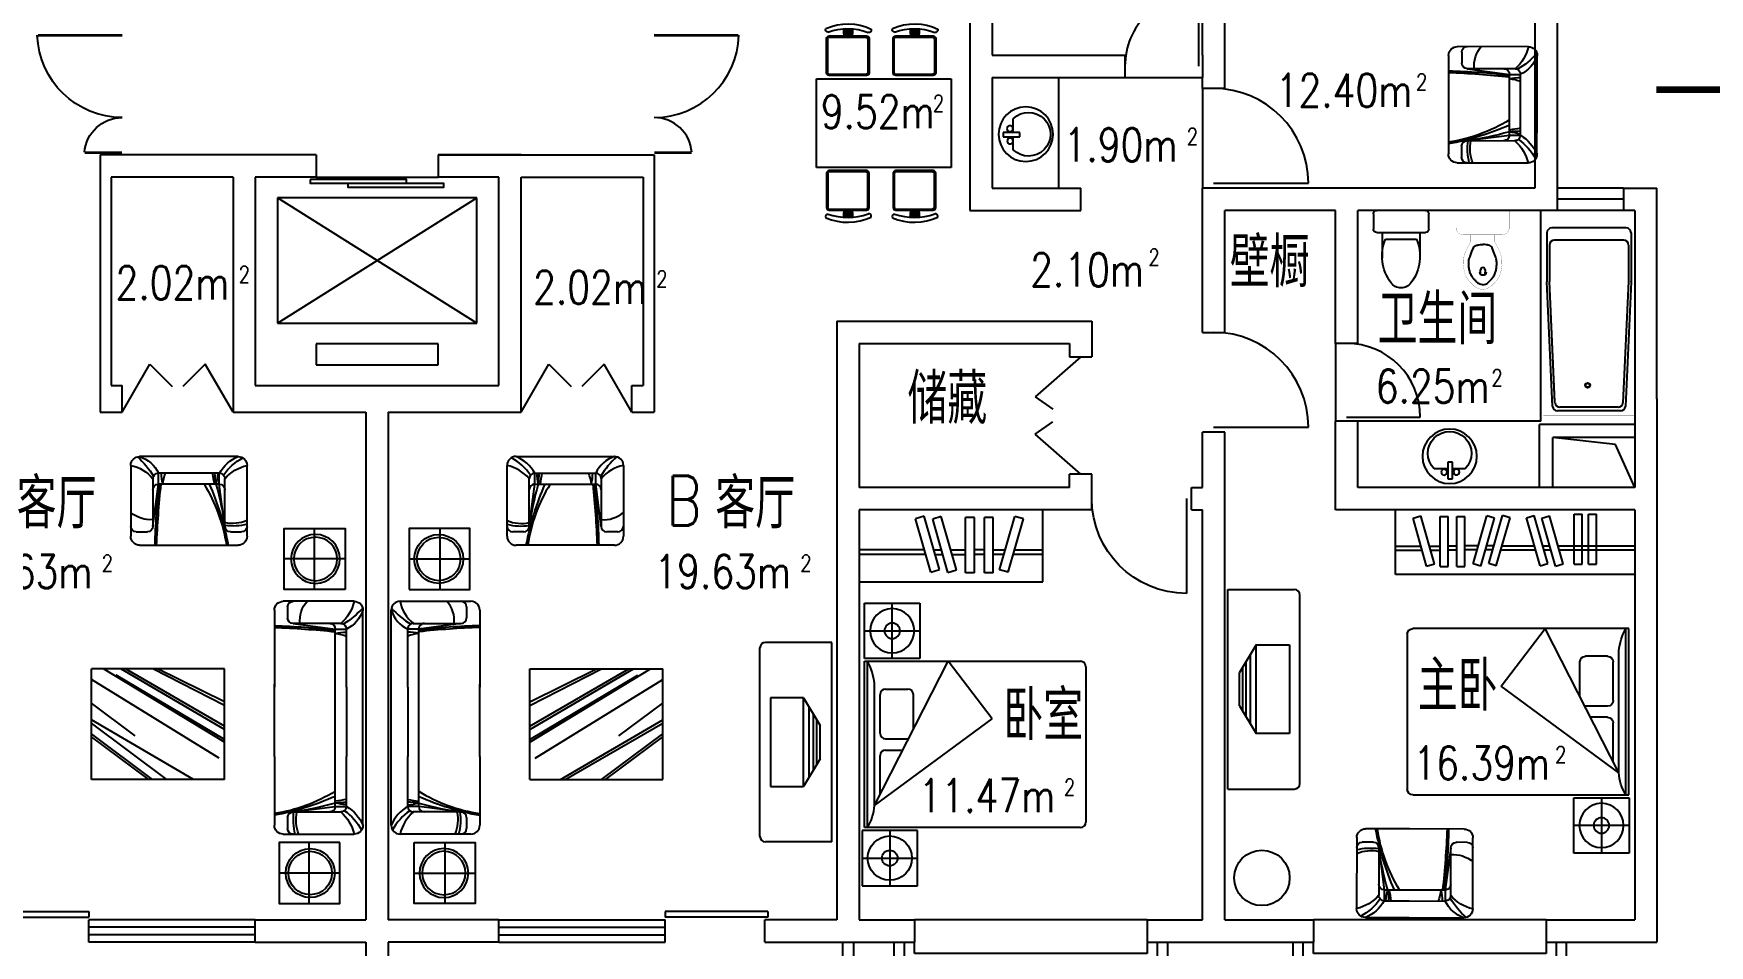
# Model space of a CAD drawing. Header units: millimetres. Extents: x 1816 to 46089, y 521 to 27158.
# Drawn here: x 14612 to 29738, y 10555 to 18780 of the extents above; entities that cross this region are included whole.
import ezdxf
from ezdxf.enums import TextEntityAlignment as Align

# ---------------------------------------------------------------- set-up
doc = ezdxf.new("R2010")
doc.units = ezdxf.units.MM
for name, color, linetype in [('--FUR', 4, 'Continuous'), ('MPFIXTURE', 11, 'Continuous'), ('PUB_TEXT', 7, 'Continuous'), ('STAIR', 2, 'Continuous'), ('TEXT', 2, 'Continuous'), ('TOILET', 4, 'Continuous'), ('WALL', 255, 'Continuous'), ('WIN', 4, 'Continuous'), ('WINDOW', 2, 'Continuous'), ('WINDOW_TEXT', 7, 'Continuous'), ('看线', 4, 'Continuous')]:
    doc.layers.add(name, color=color, linetype=linetype)
doc.styles.add('_HZTXT', font='txt.shx', dxfattribs={"bigfont": 'HZTXT.shx'})
doc.styles.add('DIM_FONT', font='SIMPLEX.shx', dxfattribs={"width": 0.8})
doc.styles.add('SIMPLEX', font='SIMPLEX.SHX')
doc.styles.get("Standard").update_dxf_attribs({"font": 'arial.ttf'})

# ---------------------------------------------------------------- blocks, each defined once
blk = doc.blocks.new('SOFA3')
for p, q in [((-852, -1190), (-358, -1190)), ((-358, -1190), (-343, -1190)), ((-343, -1190), (37, -1190)), ((-932, -1910), (-932, -1270)), ((-882, -1310), (-782, -1310)), ((-732, -1790), (-732, -1360)), ((-732, -1360), (-682, -1740)), ((-83, -1360), (-133, -1740)), ((-83, -1360), (-83, -1790)), ((-33, -1310), (67, -1310)), ((117, -1270), (117, -1910)), ((-358, -1740), (-682, -1740)), ((-682, -1740), (-682, -1840)), ((-343, -1740), (-358, -1740)), ((-133, -1740), (-343, -1740)), ((-133, -1740), (-133, -1840)), ((-358, -1840), (-682, -1840)), ((-343, -1840), (-358, -1840)), ((-133, -1840), (-343, -1840)), ((-358, -1990), (-852, -1990)), ((-343, -1990), (-358, -1990)), ((37, -1990), (-343, -1990))]:
    blk.add_line(p, q)
for centre, radius, start, end in [((-852, -1270), 80, 90, 180), ((4347, -1100), 5060, 181.0239, 187.2708), ((7664, -858), 8369, 182.2715, 186.0474), ((-1519, -971), 1466, 328.3611, 351.4059), ((-2590, -705), 2583, 336.369, 349.1707), ((37, -1270), 80, 0, 90), ((-882, -1360), 50, 90, 180), ((-782, -1360), 50, 0, 90), ((-2937, -950), 2884, 344.097, 352.1006), ((-33, -1360), 50, 90, 180), ((67, -1360), 50, 0, 90), ((-756, -1691), 271, 84.8926, 130.4351), ((-10, -1874), 511, 75.5358, 98.1503), ((-13, -1723), 337, 67.3327, 102.0398), ((-1004, -1564), 353, 281.6872, 320.2403), ((-1359, -1438), 734, 311.5392, 329.3518), ((-682, -1690), 50, 180, 270), ((-682, -1790), 50, 180, 270), ((-207, -1841), 448, 166.9893, 179.8812), ((-221, -1689), 426, 186.9031, 200.7977), ((-12019, 131), 11986, 350.5363, 351.0206), ((2504, -1941), 2678, 175.7021, 177.8453), ((-891, -1914), 748, 5.6708, 13.4443), ((-133, -1690), 50, 270, 0), ((-133, -1790), 50, 270, 0), ((200, -1545), 374, 220.865, 257.2075), ((-852, -1910), 80, 180, 270), ((-942, -1717), 287, 288.1483, 334.699), ((175, -1663), 355, 209.9501, 247.2025), ((324, -1528), 512, 215.1198, 241.4668), ((37, -1910), 80, 270, 0)]:
    blk.add_arc(centre, radius, start, end)
blk = doc.blocks.new('M_A17ORW')
for points in [[(-0.481, -0.001, 0.02, 0.02, 0), (-0.481, -0.308, 0.02, 0.02, 0)], [(0.481, 0.001, 0.02, 0.02, 0), (0.481, -0.691, 0.02, 0.02, 0)]]:
    blk.add_lwpolyline(points, format="xyseb")
for centre, radius, start, end in [((-0.501, -0.003), 0.307, 274.2492, 0.2101), ((0.505, 0.002), 0.699, 180.2762, 268.0603)]:
    blk.add_arc(centre, radius, start, end)
blk = doc.blocks.new('M_A4TRU')
for p, q in [((-0.5, 0), (-0.25, -0.433)), ((0.5, 0), (0.25, -0.433)), ((-0.25, -0.433), (-0.048, -0.231)), ((0.25, -0.433), (0.048, -0.231))]:
    blk.add_line(p, q)
blk = doc.blocks.new('M_E33IEP')
for p, q in [((44, -21), (44, 20)), ((44, 20), (194, 20)), ((135, 135), (135, 20)), ((194, 20), (194, -21)), ((194, -21), (44, -21)), ((135, -21), (135, -144))]:
    blk.add_line(p, q)
for centre, radius in [((248, -5), 246), ((106, 56), 26.7), ((105, -55), 26.7)]:
    blk.add_circle(centre, radius)
blk.add_arc((274, -5), 197, 225.2527, 134.7473)
at = {"style": 'DIM_FONT', "width": 0.8, "flags": 9}
for tag in ['XSIZE', 'YSIZE']:
    blk.add_attdef(tag, (0, 0), '', height=0.5, dxfattribs=at)
at = {"width": 0.8, "flags": 9}
for tag in ['XSIZE', 'YSIZE']:
    blk.add_attdef(tag, (2, -251), '', height=150, dxfattribs=at)
blk = doc.blocks.new('M_B4ONN')
for p, q in [((-0.5869, 1.3817), (0.5869, 1.3817)), ((-0.5869, 0.5), (-0.5869, 1.3817)), ((0.5869, 1.3817), (0.5869, 0.5)), ((-0.5435, 1.2006), (0.5435, 1.2006)), ((-0.5435, 0.5), (-0.5435, 1.2006)), ((0.5435, 1.2006), (0.5435, 0.5)), ((-0.5, 1.0195), (0.5, 1.0195)), ((-0.5, 0.5), (-0.5, 1.0195)), ((0.5, 1.0195), (0.5, 0.5)), ((-0.5, -0.5), (0.5, -0.5))]:
    blk.add_line(p, q)
blk = doc.blocks.new('SOF-4')
for p, q in [((-297, -76), (-297, -626)), ((-575, -356), (-25, -356))]:
    blk.add_line(p, q)
blk.add_lwpolyline([(-575, -631), (-25, -631), (-25, -81), (-575, -81)], close=True)
for radius in [221, 196]:
    blk.add_circle((-307, -356), radius)
blk = doc.blocks.new('SOFA2')
for p, q in [((564, -83), (1204, -83)), ((604, -233), (604, -133)), ((484, -782), (484, -163)), ((654, -283), (1084, -283)), ((654, -283), (1034, -333)), ((1284, -163), (1284, -782)), ((1034, -333), (1134, -333)), ((1034, -333), (1034, -782)), ((1134, -333), (1134, -782)), ((484, -782), (484, -1437)), ((1034, -782), (1034, -1410)), ((1134, -1410), (1134, -782)), ((1284, -782), (1284, -1410)), ((484, -2103), (484, -1410)), ((1034, -1410), (1034, -1933)), ((1134, -1410), (1134, -1933)), ((1284, -1410), (1284, -2103)), ((654, -1983), (1034, -1933)), ((1034, -1933), (1134, -1933)), ((604, -2133), (604, -2033)), ((1084, -1983), (654, -1983)), ((1204, -2183), (564, -2183))]:
    blk.add_line(p, q)
for centre, radius, start, end in [((564, -163), 80, 90, 180), ((654, -133), 50, 90, 180), ((1167, -210), 511, 165.5358, 188.1503), ((1017, -212), 337, 157.3327, 192.0398), ((839, 0), 374, 310.865, 347.2075), ((822, 124), 512, 305.1198, 331.4668), ((1204, -163), 80, 0, 90), ((-1, -2790), 2583, 66.369, 79.1707), ((265, -1718), 1466, 58.3611, 81.4059), ((654, -233), 50, 180, 270), ((244, -3137), 2884, 74.097, 82.1006), ((984, -333), 50, 0, 90), ((1084, -333), 50, 0, 90), ((957, -25), 355, 299.9501, 337.2025), ((1208, -1091), 748, 95.6708, 103.4443), ((1235, 2305), 2678, 265.7021, 267.8453), ((-837, -12219), 11986, 80.5363, 81.0206), ((152, 6414), 8369, 272.2715, 276.0474), ((394, 3097), 5060, 271.0239, 277.2708), ((984, -1933), 50, 270, 0), ((983, -1471), 426, 276.9031, 290.7977), ((1135, -1457), 448, 256.9893, 269.8812), ((1084, -1933), 50, 270, 0), ((1011, -2192), 287, 18.1483, 64.699), ((564, -2103), 80, 180, 270), ((654, -2033), 50, 90, 180), ((985, -2007), 271, 174.8926, 220.4351), ((858, -2254), 353, 11.6872, 50.2403), ((732, -2609), 734, 41.5392, 59.3518), ((1204, -2103), 80, 270, 0), ((654, -2133), 50, 180, 270)]:
    blk.add_arc(centre, radius, start, end)
blk = doc.blocks.new('BED1')
at = {"linetype": 'Continuous'}
for p, q in [((-2023, -63), (-73, -63)), ((-1995, -1563), (-1995, -63)), ((-23, -113), (-23, -1513)), ((-1831, -313), (-1631, -313)), ((-1831, -763), (-1624, -763)), ((-1831, -863), (-1675, -863)), ((-73, -1563), (-2023, -1563))]:
    blk.add_line(p, q, dxfattribs=at)
for p, q in [((-2023, -1563), (-2023, -63)), ((-1931, -1363), (-1266, -63)), ((-871, -583), (-1266, -63)), ((-1931, -1363), (-1931, -263)), ((-1881, -713), (-1881, -363)), ((-1581, -679), (-1581, -363)), ((-1931, -1363), (-871, -583)), ((-1881, -1266), (-1881, -913))]:
    blk.add_line(p, q)
for centre, radius, start, end in [((-2502, -336), 576, 7.2531, 28.2773), ((-1831, -363), 50, 90, 180), ((-1631, -363), 50, 0, 90), ((-1831, -713), 50, 180, 270), ((-1831, -913), 50, 90, 180), ((-2397, -1324), 468, 329.2604, 355.2092)]:
    blk.add_arc(centre, radius, start, end)
for centre, start, end in [((-73, -113), 0, 90), ((-73, -1513), 270, 0)]:
    blk.add_arc(centre, 50, start, end, dxfattribs=at)
blk = doc.blocks.new('BADBOX')
for p, q in [((504, 502), (4, 502)), ((4, 502), (4, 2)), ((254, 502), (254, 2)), ((504, 2), (504, 502)), ((4, 252), (504, 252)), ((4, 2), (504, 2))]:
    blk.add_line(p, q)
for radius in [200, 70]:
    blk.add_circle((254, 252), radius)
blk = doc.blocks.new('TAIDENG')
at = {"xscale": -1, "rotation": 180}
blk.add_blockref('BADBOX', (-563, -93), dxfattribs=at)
blk = doc.blocks.new('ZW')
at = {"layer": '--FUR'}
blk.add_blockref('TAIDENG', (608, 3011), dxfattribs=at)
at = {"layer": '--FUR', "xscale": -1, "rotation": 180}
blk.add_blockref('TAIDENG', (586, 271), dxfattribs=at)
at = {"layer": 'MPFIXTURE'}
blk.add_blockref('BED1', (2071, 2454), dxfattribs=at)
blk = doc.blocks.new('_DBLK')
blk.add_line((-0.45, 0), (-0.45, -0.95))
blk.add_arc((-0.45, 0), 0.95, 270, 0)
at = {"layer": 'WINDOW_TEXT', "style": 'SIMPLEX', "flags": 9}
blk.add_attdef('A', text='', height=1, dxfattribs=at).set_placement((0, 1.5), align=Align.MIDDLE)
blk = doc.blocks.new('YC')
at = {"layer": 'MPFIXTURE'}
for p, q in [((-2016, 105), (-2016, 605)), ((-1936, 605), (-2016, 605)), ((-1936, 105), (-1936, 605)), ((-1872, 105), (-1872, 605)), ((-1792, 605), (-1872, 605)), ((-1792, 105), (-1792, 605)), ((-1684, 107), (-1547, 588)), ((-1607, 85), (-1470, 566)), ((-1470, 566), (-1547, 588)), ((-1529, 110), (-1392, 591)), ((-1452, 88), (-1315, 569)), ((-1315, 569), (-1392, 591)), ((-1150, 569), (-1073, 591)), ((-1012, 88), (-1150, 569)), ((-936, 110), (-1073, 591)), ((-995, 566), (-918, 588)), ((-858, 85), (-995, 566)), ((-781, 107), (-918, 588)), ((-698, 81), (-698, 581)), ((-618, 581), (-698, 581)), ((-618, 81), (-618, 581)), ((-529, 81), (-529, 581)), ((-449, 581), (-529, 581)), ((-449, 81), (-449, 581)), ((-391, 108), (-254, 589)), ((-314, 86), (-177, 567)), ((-177, 567), (-254, 589)), ((0, 0), (0, 650)), ((-1633, 287), (-2400, 287)), ((-1644, 247), (-2400, 247)), ((-2016, 287), (-2049, 287)), ((-2016, 247), (-2049, 247)), ((-1872, 287), (-1936, 287)), ((-1872, 287), (-1936, 287)), ((-1872, 247), (-1936, 247)), ((-1872, 247), (-1936, 247)), ((-1633, 287), (-1792, 287)), ((-1644, 247), (-1792, 247)), ((-1490, 247), (-1561, 247)), ((-1479, 287), (-1549, 287)), ((-1356, 247), (-1407, 247)), ((-1058, 247), (-1407, 247)), ((-1298, 247), (-1404, 247)), ((-1069, 287), (-1395, 287)), ((-986, 287), (-915, 287)), ((-975, 247), (-904, 247)), ((-832, 287), (-698, 287)), ((-821, 247), (-698, 247)), ((-529, 287), (-618, 287)), ((-529, 247), (-618, 247)), ((-340, 286), (-449, 286)), ((-352, 246), (-449, 246)), ((-340, 286), (-438, 286)), ((-352, 246), (-438, 246)), ((0, 246), (-269, 246)), ((0, 286), (-257, 286)), ((-2400, 0), (-1130, 0)), ((-1936, 105), (-2016, 105)), ((-1792, 105), (-1872, 105)), ((-1607, 85), (-1684, 107)), ((-1452, 88), (-1529, 110)), ((-1130, 0), (0, 0)), ((-1012, 88), (-936, 110)), ((-858, 85), (-781, 107)), ((-618, 81), (-698, 81)), ((-449, 81), (-529, 81)), ((-314, 86), (-391, 108))]:
    blk.add_line(p, q, dxfattribs=at)
blk = doc.blocks.new('_LIFTD')
for points in [[(-0.548, -0.602), (-0.548, -0.774), (0.241, -0.774), (0.241, -0.602), (-0.548, -0.602)], [(-0.241, -0.784), (-0.241, -0.955), (0.548, -0.955), (0.548, -0.784), (-0.241, -0.784)]]:
    blk.add_lwpolyline(points)
blk = doc.blocks.new('DESK3')
for p, q in [((168, -28), (168, 63)), ((181, -28), (181, 63)), ((191, -29), (191, 63))]:
    blk.add_line(p, q)
for points in [[(141, -147), (141, 177, 0.414214), (118, 199), (-180, 199, 0.414214), (-202, 177), (-202, -147, 0.414214), (-180, -170), (118, -170, 0.414214)], [(131, -147), (131, 167, 0.414214), (108, 189), (-169, 189, 0.414214), (-192, 167), (-192, -147, 0.512069), (-169, -160), (108, -160, 0.512069)]]:
    blk.add_lwpolyline(points, format="xyb", close=True)
at = {"const_width": 90.4}
blk.add_lwpolyline([(141, 18), (202, 18)], dxfattribs=at)
for centre, radius, start, end in [((194, 196), 22.7, 72.1953, 192.3742), ((-308, 13), 512, 340.4914, 20.3763), ((-235, 15), 481, 336.5531, 24.9844), ((196, -157), 21.7, 181.9354, 297.5327)]:
    blk.add_arc(centre, radius, start, end)
blk = doc.blocks.new('M_E24TTP')
at = {"layer": 'TOILET', "color": 7}
for p, q in [((-170, 200), (-170, 430)), ((170, 200), (170, 430)), ((-250, 30), (-250, 170)), ((-220, 200), (220, 200)), ((-140, 260), (140, 260)), ((250, 170), (250, 30)), ((220, 0), (-220, 0))]:
    blk.add_line(p, q, dxfattribs=at)
for centre, radius, start, end in [((227, 413), 398, 143.3619, 202.5495), ((0, 590), 110, 33.4509, 146.5491), ((-227, 413), 398, 337.4505, 36.6381), ((-220, 170), 30, 90, 180), ((220, 170), 30, 0, 90), ((-220, 30), 30, 180, 270), ((220, 30), 30, 270, 0)]:
    blk.add_arc(centre, radius, start, end, dxfattribs=at)
at = {"style": 'DIM_FONT', "width": 0.8, "flags": 9}
for tag in ['XSIZE', 'YSIZE']:
    blk.add_attdef(tag, (0, 0), '', height=0.5, dxfattribs=at)
blk = doc.blocks.new('M_E10')
for p, q in [((-740, -70), (-740, -680)), ((-700, -30), (-302, -30)), ((-640, -90), (-640, -660)), ((-600, -50), (-300, -50)), ((-300, -50), (695, -96)), ((-298, -30), (724, -76)), ((730, -136), (730, -614)), ((760, -116), (760, -634)), ((695, -654), (-300, -700)), ((685, -654), (-300, -700)), ((724, -674), (-298, -720)), ((-700, -720), (-302, -720)), ((-600, -700), (-300, -700))]:
    blk.add_line(p, q)
at = {"const_width": 1.5}
for points in [[(-800, 0), (800, 0)], [(-800, -750), (-800, 0)], [(800, 0), (800, -750)], [(800, -750), (-800, -750)]]:
    blk.add_lwpolyline(points, dxfattribs=at)
for radius in [20, 16]:
    blk.add_circle((550, -386), radius)
for centre, start, end in [((-700, -70), 90, 180), ((-600, -90), 90, 180), ((-302, -70), 83.7966, 90), ((690, -136), 0, 83.3675), ((720, -116), 0, 83.7966), ((-700, -680), 180, 270), ((-600, -660), 180, 270), ((690, -614), 276.6325, 0), ((720, -634), 276.2034, 0), ((-302, -680), 270, 276.2034)]:
    blk.add_arc(centre, 40, start, end)
at = {"width": 0.8, "flags": 9}
for tag in ['XSIZE', 'YSIZE']:
    blk.add_attdef(tag, (0, 0), '', height=0.5, dxfattribs=at)
blk = doc.blocks.new('M_E13')
for p, q in [((-572, 18), (-536, 18)), ((-572, 18), (-572, 18)), ((-536, -22), (-572, -21))]:
    blk.add_line(p, q)
at = {"const_width": 1.5}
for points in [[(-715, 0, -0.037932), (-709, 28, -0.057502), (-702, 46, -0.011128), (-686, 72, -0.047419), (-682, 78, -0.013557), (-669, 92, -0.010422), (-651, 109, -0.006492), (-632, 126, -0.010986), (-621, 135, -0.031118), (-607, 144, -0.031821), (-592, 152, -0.025304), (-572, 159, -0.028493), (-555, 164), (-520, 171), (-500, 175, -0.104917), (-492, 175, 0.047512), (-474, 173, 0.018859), (-460, 173, -0.025251), (-449, 173, -0.024361), (-434, 171, -0.018727), (-416, 168, -0.011084), (-401, 164, -0.017664), (-391, 161, -0.012553), (-375, 154, -0.012341), (-358, 147), (-320, 128, -0.005054), (-308, 122, -0.002567), (-285, 110)], [(-155, 240, 0.414214), (-220, 175, 0.414214)], [(-715, 0, 0.037932), (-709, -28, 0.057502), (-702, -46, 0.011128), (-686, -72, 0.047419), (-682, -78, 0.013557), (-669, -92, 0.010422), (-651, -109, 0.006492), (-632, -126, 0.010986), (-621, -135, 0.031118), (-607, -144, 0.031821), (-592, -152, 0.025304), (-572, -159, 0.028493), (-555, -164), (-520, -171), (-500, -175, 0.104917), (-492, -175, -0.047512), (-474, -173, -0.018859), (-460, -173, 0.025251), (-449, -173, 0.024361), (-434, -171, 0.018727), (-416, -168, 0.011084), (-401, -164, 0.017664), (-391, -161, 0.012553), (-375, -154, 0.012341), (-358, -147), (-320, -128, 0.005054), (-308, -122, 0.002567), (-285, -110)], [(-220, -175, 0.414214), (-155, -240, 0.414214)]]:
    blk.add_lwpolyline(points, format="xyb", dxfattribs=at)
for points in [[(-220, 175), (-220, -175)], [(0, 240), (-155, 240)], [(0, -240), (0, 240)], [(-220, 110), (-285, 110)], [(-285, -110), (-220, -110)], [(-155, -240), (0, -240)]]:
    blk.add_lwpolyline(points, dxfattribs=at)
for points in [[(-672, -1, -0.054114), (-666, 25, -0.08891), (-658, 39, -0.006714), (-643, 55, -0.014531), (-636, 63, -0.010713), (-618, 80, -0.017575), (-606, 90, -0.037222), (-591, 100, -0.034599), (-573, 109, -0.02298), (-556, 115, -0.023613), (-539, 119, -0.014842), (-522, 122, -0.012533), (-502, 125, -0.021838), (-477, 126, -0.029407), (-459, 125, -0.029465), (-436, 121, -0.031881), (-416, 114), (-371, 97), (-337, 83, -0.135973), (-324, 73, -0.099517), (-314, 52, -0.016651), (-311, 40, -0.010977), (-308, 20, -0.015331), (-308, 12, -0.010106), (-307, -1)], [(-672, -1, 0.054114), (-666, -26, 0.08891), (-658, -40, 0.006714), (-643, -57, 0.014531), (-636, -64, 0.010713), (-618, -82, 0.017575), (-606, -92, 0.037222), (-591, -102, 0.034599), (-573, -111, 0.02298), (-556, -117, 0.023613), (-539, -121, 0.014842), (-522, -124, 0.012533), (-502, -126, 0.021838), (-477, -127, 0.029407), (-459, -126, 0.029465), (-436, -122, 0.031881), (-416, -116), (-371, -99), (-337, -85, 0.135973), (-324, -75, 0.099517), (-314, -54, 0.016651), (-311, -41, 0.010977), (-308, -21, 0.015331), (-308, -13, 0.010106), (-307, -1)]]:
    blk.add_lwpolyline(points, format="xyb")
for centre, radius, start, end in [((-549, -3), 33.2, 100.0495, 259.9505), ((-536, -2), 20, 270, 90)]:
    blk.add_arc(centre, radius, start, end)
at = {"width": 0.8, "flags": 9}
for tag in ['XSIZE', 'YSIZE']:
    blk.add_attdef(tag, (0, 0), '', height=0.5, dxfattribs=at)

msp = doc.modelspace()

# ---------------------------------------------------------------- linework, layer by layer
at = {"layer": '--FUR'}
for p, q in [((21678.4, 17572.5), (21678.4, 18372.5)), ((21678.4, 18372.5), (22893.7, 18372.5)), ((22893.7, 18372.5), (22893.7, 17572.5)), ((22893.7, 17572.5), (21678.4, 17572.5)), ((22710.5, 13923), (22573.2, 14403.7)), ((22787.4, 13944.9), (22650.1, 14425.7)), ((22865.2, 13920.3), (22727.9, 14401.1)), ((22942.1, 13942.3), (22804.9, 14423)), ((23024.5, 13916.2), (23024.5, 14416.2)), ((23104.5, 13916.2), (23104.5, 14416.2)), ((23193.7, 13916.2), (23193.7, 14416.2)), ((23273.7, 13916.2), (23273.7, 14416.2)), ((23331.8, 13943.6), (23469.1, 14424.3)), ((23408.8, 13921.6), (23546, 14402.4)), ((23722.9, 13835.1), (23722.9, 14485.1)), ((22653.5, 14122.4), (22062.9, 14122.4)), ((22664.9, 14082.4), (22062.9, 14082.4)), ((22736.7, 14122.4), (22807.5, 14122.4)), ((22748.1, 14082.4), (22818.9, 14082.4)), ((22890.7, 14122.4), (23024.5, 14122.4)), ((22902.1, 14082.4), (23024.5, 14082.4)), ((23193.7, 14122.4), (23104.5, 14122.4)), ((23193.7, 14082.4), (23104.5, 14082.4)), ((23382.5, 14121.1), (23273.7, 14121.1)), ((23371.1, 14081.1), (23273.7, 14081.1)), ((23382.5, 14121.1), (23284.8, 14121.1)), ((23371.1, 14081.1), (23284.8, 14081.1)), ((23722.9, 14081.1), (23454.3, 14081.1)), ((23722.9, 14121.1), (23465.7, 14121.1)), ((22710.5, 13923), (22787.4, 13944.9)), ((22865.2, 13920.3), (22942.1, 13942.3)), ((23104.5, 13916.2), (23024.5, 13916.2)), ((23273.7, 13916.2), (23193.7, 13916.2)), ((23408.8, 13921.6), (23331.8, 13943.6)), ((22062.9, 13835.1), (23722.9, 13835.1)), ((16334.8, 13051.3), (15134.8, 13051.3)), ((15134.8, 12051.3), (15134.8, 13051.3)), ((16334.8, 12387.1), (15243.8, 13051.3)), ((16334.8, 12502.6), (15398.8, 13051.3)), ((16334.8, 12534.4), (15441.4, 13051.3)), ((16334.8, 12718.4), (15688.3, 13051.3)), ((16334.8, 12751.1), (15732.1, 13051.3)), ((16334.8, 12051.3), (16334.8, 13051.3)), ((19091, 12751.1), (19693.7, 13051.3)), ((19091, 13051.3), (20291, 13051.3)), ((19091, 12718.4), (19737.6, 13051.3)), ((19091, 12502.6), (20027.1, 13051.3)), ((19091, 12534.4), (19984.4, 13051.3)), ((19091, 12387.1), (20182, 13051.3)), ((19091, 12051.3), (19091, 13051.3)), ((20291, 12051.3), (20291, 13051.3)), ((16287.6, 12243.6), (15134.8, 12953.9)), ((16334.8, 12413.5), (15358.7, 12992.1)), ((19091, 12413.5), (20067.2, 12992.1)), ((19138.2, 12243.6), (20291, 12953.9)), ((15530.4, 12445.7), (15134.8, 12740.6)), ((19895.4, 12445.7), (20291, 12740.6)), ((16057.5, 12051.3), (15134.8, 12590)), ((15815.5, 12051.3), (15134.8, 12558.7)), ((19368.4, 12051.3), (20291, 12590)), ((19410.4, 12051.3), (20291, 12558.7)), ((15686.8, 12051.3), (15134.8, 12462.8)), ((15652.7, 12051.3), (15134.8, 12437.4)), ((19739.1, 12051.3), (20291, 12462.8)), ((19773.1, 12051.3), (20291, 12437.4)), ((16334.8, 12051.3), (15134.8, 12051.3)), ((19091, 12051.3), (20291, 12051.3)), ((21912.9, 10585.1), (21912.9, 8892.8)), ((22012.9, 10585.1), (22012.9, 8792.8))]:
    msp.add_line(p, q, dxfattribs=at)
at = {"layer": '--FUR', "const_width": 60}
msp.add_lwpolyline([(30485, 18273.5), (29258.4, 18273.5)], dxfattribs=at)
at = {"layer": 'MPFIXTURE', "linetype": 'Continuous'}
for p, q in [((23862.9, 18385.1), (23862.9, 17385.1)), ((28889.4, 15072.9), (28322.9, 15135.1)), ((29062.9, 14685.1), (28889.4, 15072.9)), ((22650.1, 14425.7), (22573.2, 14403.7)), ((22804.9, 14423), (22727.9, 14401.1)), ((23104.5, 14416.2), (23024.5, 14416.2)), ((23273.7, 14416.2), (23193.7, 14416.2)), ((23546, 14402.4), (23469.1, 14424.3))]:
    msp.add_line(p, q, dxfattribs=at)
at = {"layer": 'MPFIXTURE'}
for p, q in [((28216.2, 15285.1), (28216.2, 17185.1)), ((28216.2, 15285.1), (26562.9, 15285.1)), ((25390.9, 11965.6), (25390.9, 13765.6)), ((25390.9, 13765.6), (25990.9, 13765.6)), ((26040.9, 12015.6), (26040.9, 13715.6)), ((21168.1, 11538.7), (21168.1, 13238.7)), ((21818.1, 13288.7), (21218.1, 13288.7)), ((21818.1, 11488.7), (21818.1, 13288.7)), ((25646.2, 13265.6), (25496.2, 13015.6)), ((25596.2, 12549), (25596.2, 13182.3)), ((25646.2, 12465.6), (25646.2, 13265.6)), ((25646.2, 13265.6), (25946.2, 13265.6)), ((25946.2, 13265.6), (25946.2, 12465.6)), ((25496.2, 12715.6), (25496.2, 13015.6)), ((25526.2, 12665.6), (25526.2, 13065.6)), ((25556.2, 12615.6), (25556.2, 13115.6)), ((21562.8, 12788.7), (21262.8, 12788.7)), ((21262.8, 12788.7), (21262.8, 11988.7)), ((21562.8, 12788.7), (21712.8, 12538.7)), ((21562.8, 11988.7), (21562.8, 12788.7)), ((25496.2, 12715.6), (25646.2, 12465.6)), ((21612.8, 12072), (21612.8, 12705.3)), ((21652.8, 12138.7), (21652.8, 12638.7)), ((21682.8, 12188.7), (21682.8, 12588.7)), ((21712.8, 12238.7), (21712.8, 12538.7)), ((25946.2, 12465.6), (25646.2, 12465.6)), ((21712.8, 12238.7), (21562.8, 11988.7)), ((21262.8, 11988.7), (21562.8, 11988.7)), ((25390.9, 11965.6), (25990.9, 11965.6)), ((21818.1, 11488.7), (21218.1, 11488.7))]:
    msp.add_line(p, q, dxfattribs=at)
msp.add_circle((25698.3, 11164.5), 250, dxfattribs=at)
for centre, start, end in [((25990.9, 13715.6), 0, 90), ((21218.1, 13238.7), 90, 180), ((25990.9, 12015.6), 270, 0), ((21218.1, 11538.7), 180, 270)]:
    msp.add_arc(centre, 50, start, end, dxfattribs=at)
at = {"layer": 'STAIR'}
for p, q in [((17162.9, 17485.1), (18262.9, 17485.1)), ((18612.9, 16169.1), (16812.9, 17297.1)), ((16812.9, 16169.1), (18612.9, 17297.1)), ((16812.9, 17297.1), (16812.9, 16169.1)), ((18612.9, 17297.1), (16812.9, 17297.1)), ((18612.9, 16169.1), (18612.9, 17297.1)), ((16812.9, 16169.1), (18612.9, 16169.1)), ((17162.9, 15981.1), (17162.9, 15793.1)), ((18262.9, 15981.1), (17162.9, 15981.1)), ((18262.9, 15793.1), (18262.9, 15981.1)), ((17162.9, 15793.1), (18262.9, 15793.1))]:
    msp.add_line(p, q, dxfattribs=at)
at = {"layer": 'WALL'}
for p, q in [((28362.9, 20985.1), (28362.9, 17185.1)), ((23262.9, 20785.1), (23262.9, 18585.1)), ((25162.9, 18585.1), (25162.9, 20785.1)), ((25362.9, 18285.1), (25362.9, 20785.1)), ((28162.9, 20785.1), (28162.9, 17385.1)), ((23062.9, 19585.1), (23062.9, 17185.1)), ((23262.9, 18585.1), (24462.9, 18585.1)), ((24462.9, 18585.1), (24462.9, 18385.1)), ((25162.9, 18585.1), (25162.9, 18385.1)), ((23262.9, 18385.1), (23262.9, 17385.1)), ((23262.9, 18385.1), (24462.9, 18385.1)), ((25162.9, 18285.1), (25162.9, 18385.1)), ((25362.9, 18285.1), (25162.9, 18285.1)), ((16412.9, 17685.1), (15212.9, 17685.1)), ((15212.9, 17685.1), (15212.9, 17485.1)), ((17162.9, 17685.1), (16412.9, 17685.1)), ((17162.9, 17685.1), (17162.9, 17485.1)), ((18262.9, 17685.1), (19012.9, 17685.1)), ((18262.9, 17685.1), (18262.9, 17485.1)), ((19012.9, 17685.1), (18262.9, 17685.1)), ((19012.9, 17685.1), (20212.9, 17685.1)), ((20212.9, 17685.1), (20212.9, 17485.1)), ((15212.9, 17485.1), (15212.9, 16045.1)), ((15312.9, 17485.1), (15312.9, 16045.1)), ((16412.9, 17485.1), (15312.9, 17485.1)), ((16412.9, 17485.1), (16412.9, 15365.1)), ((17162.9, 17485.1), (16612.9, 17485.1)), ((16612.9, 17485.1), (16612.9, 15605.1)), ((18812.9, 17485.1), (18262.9, 17485.1)), ((18812.9, 15605.1), (18812.9, 17485.1)), ((19012.9, 17485.1), (20112.9, 17485.1)), ((19012.9, 15365.1), (19012.9, 17485.1)), ((20112.9, 17485.1), (20112.9, 16045.1)), ((20212.9, 17485.1), (20212.9, 16045.1)), ((23262.9, 17385.1), (24062.9, 17385.1)), ((24062.9, 17185.1), (24062.9, 17385.1)), ((25162.9, 16085.1), (25162.9, 17385.1)), ((25362.9, 17385.1), (25162.9, 17385.1)), ((28162.9, 17385.1), (25362.9, 17385.1)), ((28962.9, 17385.1), (28962.9, 17185.1)), ((23062.9, 17185.1), (24062.9, 17185.1)), ((26362.9, 17185.1), (25362.9, 17185.1)), ((25362.9, 16085.1), (25362.9, 17185.1)), ((26362.9, 15985.1), (26362.9, 17185.1)), ((28362.9, 17185.1), (26562.9, 17185.1)), ((26562.9, 15985.1), (26562.9, 17185.1)), ((29062.9, 17185.1), (28962.9, 17185.1)), ((29062.9, 17185.1), (29062.9, 15485.1)), ((21862.9, 16185.1), (21862.9, 10785.1)), ((21862.9, 16185.1), (24162.9, 16185.1)), ((24162.9, 16185.1), (24162.9, 15865.1)), ((15212.9, 16045.1), (15212.9, 15365.1)), ((15312.9, 16045.1), (15312.9, 15605.1)), ((20112.9, 16045.1), (20112.9, 15605.1)), ((20212.9, 16045.1), (20212.9, 15365.1)), ((25162.9, 16085.1), (25362.9, 16085.1)), ((22062.9, 15985.1), (22062.9, 14685.1)), ((22062.9, 15985.1), (23962.9, 15985.1)), ((23962.9, 15985.1), (23962.9, 15865.1)), ((26562.9, 15985.1), (26362.9, 15985.1)), ((23962.9, 15865.1), (24162.9, 15865.1)), ((15312.9, 15605.1), (15412.9, 15605.1)), ((15412.9, 15365.1), (15412.9, 15605.1)), ((16612.9, 15605.1), (18812.9, 15605.1)), ((20012.9, 15605.1), (20112.9, 15605.1)), ((20012.9, 15365.1), (20012.9, 15605.1)), ((15412.9, 15574.1), (15412.9, 15574.1)), ((20012.9, 15574.1), (20012.9, 15574.1)), ((29062.9, 15485.1), (29062.9, 14685.1)), ((29262.9, 15485.1), (29262.9, 10585.1)), ((15212.9, 15365.1), (15412.9, 15365.1)), ((16412.9, 15365.1), (17612.9, 15365.1)), ((17612.9, 15365.1), (17612.9, 10785.1)), ((17812.9, 15365.1), (17812.9, 10785.1)), ((17812.9, 15365.1), (19012.9, 15365.1)), ((20012.9, 15365.1), (20212.9, 15365.1)), ((26362.9, 14485.1), (26362.9, 15285.1)), ((26562.9, 15285.1), (26362.9, 15285.1)), ((26562.9, 14685.1), (26562.9, 15285.1)), ((25162.9, 14685.1), (25162.9, 15185.1)), ((25362.9, 10785.1), (25362.9, 15185.1)), ((28202.9, 14685.1), (28202.9, 15255.1)), ((29062.9, 15255.1), (28202.9, 15255.1)), ((28322.9, 14685.1), (28322.9, 15135.1)), ((29062.9, 15135.1), (28322.9, 15135.1)), ((23962.9, 14685.1), (22062.9, 14685.1)), ((23962.9, 14685.1), (23962.9, 14805.1)), ((24162.9, 14805.1), (23962.9, 14805.1)), ((24162.9, 14485.1), (24162.9, 14805.1)), ((25062.9, 14685.1), (25162.9, 14685.1)), ((25062.9, 14485.1), (25062.9, 14685.1)), ((29062.9, 14685.1), (26562.9, 14685.1)), ((22062.9, 14485.1), (22062.9, 10785.1)), ((24162.9, 14485.1), (22062.9, 14485.1)), ((24162.9, 14485.1), (24162.9, 14485.1)), ((25062.9, 14485.1), (25162.9, 14485.1)), ((25162.9, 10785.1), (25162.9, 14485.1)), ((29062.9, 14485.1), (26362.9, 14485.1)), ((29062.9, 14485.1), (29062.9, 10785.1)), ((16612.9, 10785.1), (17612.9, 10785.1)), ((16612.9, 10585.1), (16612.9, 10785.1)), ((18812.9, 10785.1), (17812.9, 10785.1)), ((18812.9, 10585.1), (18812.9, 10785.1)), ((21862.9, 10785.1), (21212.9, 10785.1)), ((21212.9, 10585.1), (21212.9, 10785.1)), ((22062.9, 10785.1), (22562.9, 10785.1)), ((22562.9, 10785.1), (22562.9, 10585.1)), ((24662.9, 10785.1), (25162.9, 10785.1)), ((24662.9, 10785.1), (24662.9, 10585.1)), ((25362.9, 10785.1), (26162.9, 10785.1)), ((26162.9, 10785.1), (26162.9, 10585.1)), ((28262.9, 10785.1), (29062.9, 10785.1)), ((28262.9, 10785.1), (28262.9, 10585.1)), ((16612.9, 10585.1), (17612.9, 10585.1)), ((17612.9, 10585.1), (17612.9, 8792.8)), ((18812.9, 10585.1), (17812.9, 10585.1)), ((17812.9, 10585.1), (17812.9, 8792.8)), ((21212.9, 10585.1), (22562.9, 10585.1)), ((24662.9, 10585.1), (26162.9, 10585.1)), ((28262.9, 10585.1), (29262.9, 10585.1))]:
    msp.add_line(p, q, dxfattribs=at)
at = {"layer": 'WALL', "linetype": 'Continuous'}
for p, q in [((28962.9, 17385.1), (29262.9, 17385.1)), ((29262.9, 15485.1), (29262.9, 17385.1)), ((25362.9, 15185.1), (25162.9, 15185.1))]:
    msp.add_line(p, q, dxfattribs=at)
at = {"layer": 'WIN'}
for p, q in [((14185.1, 10861.4), (15112.9, 10861.4)), ((14185.1, 10811.4), (15112.9, 10811.4)), ((15112.9, 10861.4), (15112.9, 10811.4)), ((15112.9, 10585.1), (15112.9, 10785.1)), ((20312.9, 10861.4), (20312.9, 10811.4)), ((21240.8, 10861.4), (20312.9, 10861.4)), ((21240.8, 10811.4), (20312.9, 10811.4)), ((20312.9, 10585.1), (20312.9, 10785.1)), ((21240.8, 10861.4), (21240.8, 10811.4))]:
    msp.add_line(p, q, dxfattribs=at)
at = {"layer": 'WINDOW', "linetype": 'Continuous'}
for p, q in [((28962.9, 17385.1), (28362.9, 17385.1)), ((28962.9, 17285.1), (28362.9, 17285.1)), ((28962.9, 17185.1), (28362.9, 17185.1)), ((24062.9, 15865.1), (23652.5, 15502.7)), ((23652.5, 15502.7), (23811.3, 15392.2)), ((23652.5, 15167.5), (23811.3, 15278.1)), ((24062.9, 14805.1), (23652.5, 15167.5))]:
    msp.add_line(p, q, dxfattribs=at)
at = {"layer": 'WINDOW'}
for p, q in [((16612.9, 10785.1), (15112.9, 10785.1)), ((18812.9, 10785.1), (20312.9, 10785.1)), ((16612.9, 10720.1), (15112.9, 10720.1)), ((16612.9, 10650.1), (15112.9, 10650.1)), ((18812.9, 10720.1), (20312.9, 10720.1)), ((18812.9, 10650.1), (20312.9, 10650.1)), ((16612.9, 10585.1), (15112.9, 10585.1)), ((18812.9, 10585.1), (20312.9, 10585.1))]:
    msp.add_line(p, q, dxfattribs=at)
at = {"layer": '看线'}
for p, q in [((24462.9, 18385.1), (25162.9, 18385.1)), ((25162.9, 18285.1), (25162.9, 17385.1)), ((26362.9, 15985.1), (26362.9, 15285.1))]:
    msp.add_line(p, q, dxfattribs=at)

# ---------------------------------------------------------------- block references
at = {"layer": '--FUR', "yscale": 1.040000000008149, "zscale": 1.04, "rotation": 270}
for p, xscale in [((21946.5, 18611.7), -1.040000000008149), ((22547.4, 18611.7), -1.040000000008149), ((21946.5, 17333.4), 1.040000000008149), ((22547.4, 17333.4), 1.040000000008149)]:
    msp.add_blockref('DESK3', p, dxfattribs=dict(at, xscale=xscale))
at = {"layer": '--FUR', "xscale": -1}
for name, p, rotation in [('SOFA3', (16422.1, 12975.3), 180), ('SOFA2', (16301.8, 11475.9), 180), ('SOFA3', (26674.5, 12797), 359.8656191131998), ('SOF-4', (18623, 10852.2), 180)]:
    msp.add_blockref(name, p, dxfattribs=dict(at, rotation=rotation))
at = {"layer": '--FUR', "rotation": 180}
for name, p in [('SOFA3', (19003.7, 12975.3)), ('SOFA2', (19124.1, 11475.9)), ('TAIDENG', (28454, 11292.3)), ('SOF-4', (16802.8, 10852.2))]:
    msp.add_blockref(name, p, dxfattribs=at)
at = {"layer": '--FUR', "xscale": -1}
msp.add_blockref('SOF-4', (16849.6, 14397), dxfattribs=at)
at = {"layer": '--FUR'}
msp.add_blockref('SOF-4', (18576.2, 14397), dxfattribs=at)
at = {"layer": 'MPFIXTURE', "xscale": -1}
for name, p, rotation in [('SOFA3', (26191.3, 17734.2), 89.86561911319957), ('M_E33IEP', (23319.7, 17867), 180), ('M_E24TTP', (26954.3, 17185.1), 180), ('M_E33IEP', (27397.8, 14719.1), 270)]:
    msp.add_blockref(name, p, dxfattribs=dict(at, rotation=rotation))
at = {"layer": 'MPFIXTURE', "rotation": 90}
msp.add_blockref('M_E13', (27690.8, 17185.1), dxfattribs=at)
at = {"layer": 'MPFIXTURE', "xscale": 1.100000000005821, "yscale": 1.100000000005821, "zscale": 1.1, "rotation": 270}
msp.add_blockref('M_E10', (29062.9, 16212.7), dxfattribs=at)
at = {"layer": 'MPFIXTURE', "xscale": -1}
msp.add_blockref('BED1', (26987.9, 13476), dxfattribs=at)
at = {"layer": 'TEXT', "xscale": -0.8999999999941792, "yscale": 0.8999999999941792, "zscale": 0.9}
msp.add_blockref('YC', (26902.9, 13900.1), dxfattribs=at)
at = {"layer": 'TEXT'}
msp.add_blockref('ZW', (22062.9, 10726.9), dxfattribs=at)
at = {"layer": 'WINDOW'}
for name, p, xscale, yscale, zscale, rotation in [('_DBLK', (24812.9, 18485.1), 700, 700, 700, 180), ('M_A17ORW', (15412.9, 18235.1), -1100, 1100, 1100, 270), ('M_A17ORW', (20212.9, 18235.1), 1100, 1100, 1100, 90), ('_DBLK', (25262.9, 17835.1), 900, 900, 900, 90), ('_DBLK', (25262.9, 15635.1), -900, -900, 900, 270), ('_DBLK', (26462.9, 15635.1), 700, 700, 700, 90), ('M_A4TRU', (15912.9, 15365.1), 1000, 1000, 1000, 180), ('M_A4TRU', (19512.9, 15365.1), -1000, 1000, 1000, 180), ('M_B4ONN', (23612.9, 10685.1), 2100, 200, 2100, 180), ('M_B4ONN', (27212.9, 10685.1), 2100, 200, 2100, 180)]:
    msp.add_blockref(name, p, dxfattribs=dict(at, xscale=xscale, yscale=yscale, zscale=zscale, rotation=rotation))
for name, p, xscale, yscale, zscale in [('_LIFTD', (17712.9, 17585.1), 1100, 200, 1100), ('_DBLK', (24612.9, 14585.1), -900, 900, 900)]:
    msp.add_blockref(name, p, dxfattribs=dict(at, xscale=xscale, yscale=yscale, zscale=zscale))

# ---------------------------------------------------------------- texts
at = {"layer": 'PUB_TEXT', "style": 'DIM_FONT', "width": 0.8}
for s, p in [('12.40m', (27057.3, 18268.1)), ('9.52m', (22746.2, 18075.3)), ('1.90m', (24937.7, 17777.1)), ('2.10m', (24635.4, 16649.6)), ('2.02m', (16381.2, 16532.7)), ('2.02m', (20149.6, 16491.1)), ('6.25m', (27754.5, 15599.9)), ('19.63m', (15145.2, 13927.4)), ('19.63m', (21450, 13927.4)), ('16.39m', (28299.6, 12201)), ('11.47m', (23834.4, 11907))]:
    msp.add_text(s, height=300, dxfattribs=at).set_placement(p, align=Align.MIDDLE_RIGHT)
at = {"layer": 'PUB_TEXT', "width": 0.8}
for s, height, style, p in [(' 2', 150, 'DIM_FONT', (27006.5, 18268.1)), (' 2', 150, 'DIM_FONT', (22646.2, 18075.3)), (' 2', 150, 'DIM_FONT', (24937.7, 17777.1)), ('壁橱', 450, '_HZTXT', (25407.9, 16490.9)), (' 2', 150, 'DIM_FONT', (24591.8, 16687.2)), (' 2', 150, 'DIM_FONT', (16381.2, 16532.7)), (' 2', 150, 'DIM_FONT', (20149.6, 16491.1)), ('卫生间', 450, '_HZTXT', (26742.5, 15976)), ('储藏', 450, '_HZTXT', (22499.7, 15260.3)), (' 2', 150, 'DIM_FONT', (27687.3, 15599.9)), ('客厅', 450, '_HZTXT', (14460.3, 14315.7)), ('B', 450, '_HZTXT', (20319.2, 14341.9)), ('客厅', 450, '_HZTXT', (20765.1, 14315.7)), (' 2', 150, 'DIM_FONT', (15145.2, 13927.4)), (' 2', 150, 'DIM_FONT', (21450, 13927.4)), ('主卧', 450, '_HZTXT', (27104.5, 12669.9)), ('卧室', 450, '_HZTXT', (23365.3, 12404.4)), (' 2', 150, 'DIM_FONT', (28261.8, 12201)), (' 2', 150, 'DIM_FONT', (23829, 11907))]:
    msp.add_text(s, height=height, dxfattribs=dict(at, style=style)).set_placement(p)

doc.saveas('drawing.dxf')
